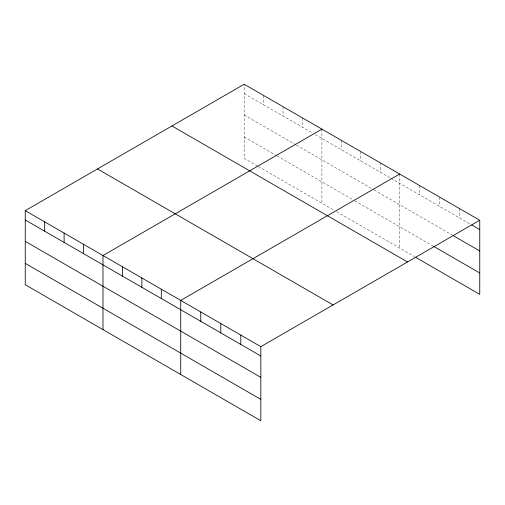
<?xml version="1.0" encoding="UTF-8"?>
<svg xmlns="http://www.w3.org/2000/svg" width="505" height="505" viewBox="0 0 505 505"><rect width="100%" height="100%" fill="white"/><g stroke="black" fill="none" stroke-linecap="round" stroke-linejoin="round"><path stroke-width="0.38" stroke-dasharray="2.52 1.89" d="M257.582 166.082L244.174 158.343L244.174 84.253M244.174 93.589L312.532 133.055M315.215 134.601L390.27 177.937M390.939 178.328L470.408 224.201M244.174 114.957L295.779 144.752M296.448 145.137L373.517 189.634M374.186 190.019L451.716 234.781M244.174 136.975L276.342 155.546M277.011 155.938L354.081 200.428M354.756 200.82L433.025 246.011M258.251 166.473L333.975 210.194M336.658 211.74L414.34 256.591M459.727 208.698L459.727 218.04M439.703 197.139L439.703 206.476M419.68 185.575L419.68 194.917M399.657 174.017L399.657 248.113M380.221 162.793L380.221 172.136M360.785 151.576L360.785 160.912M341.348 140.352L341.348 149.695M321.912 129.135L321.912 203.231M302.482 117.911L302.482 127.254M283.046 106.694L283.046 116.03M263.61 95.47L263.61 104.813"/><path stroke-width="0.76" d="M260.826 377.361L260.826 346.657L25.25 210.648L25.25 284.738L260.826 420.747L260.826 377.361L25.25 241.352M415.672 257.361L479.75 294.352L479.75 220.262L244.174 84.253L25.25 210.648M321.912 129.135L102.988 255.53L102.988 329.626M399.657 174.017L180.727 300.412L180.727 374.508M260.826 346.657L479.75 220.262M471.739 224.971L479.75 229.598M453.054 235.551L479.75 250.966M433.694 246.396L479.75 272.984M171.927 125.96L407.503 261.969M97.497 168.935L333.073 304.944M25.25 219.984L260.826 355.993M25.25 263.37L260.826 399.379M240.803 335.093L240.803 344.435M220.78 323.535L220.78 332.871M200.75 311.97L200.75 321.313M161.297 289.188L161.297 298.531M141.861 277.971L141.861 287.307M122.425 266.747L122.425 276.09M83.552 244.306L83.552 253.649M64.122 233.089L64.122 242.425M44.686 221.865L44.686 231.208"/></g></svg>
